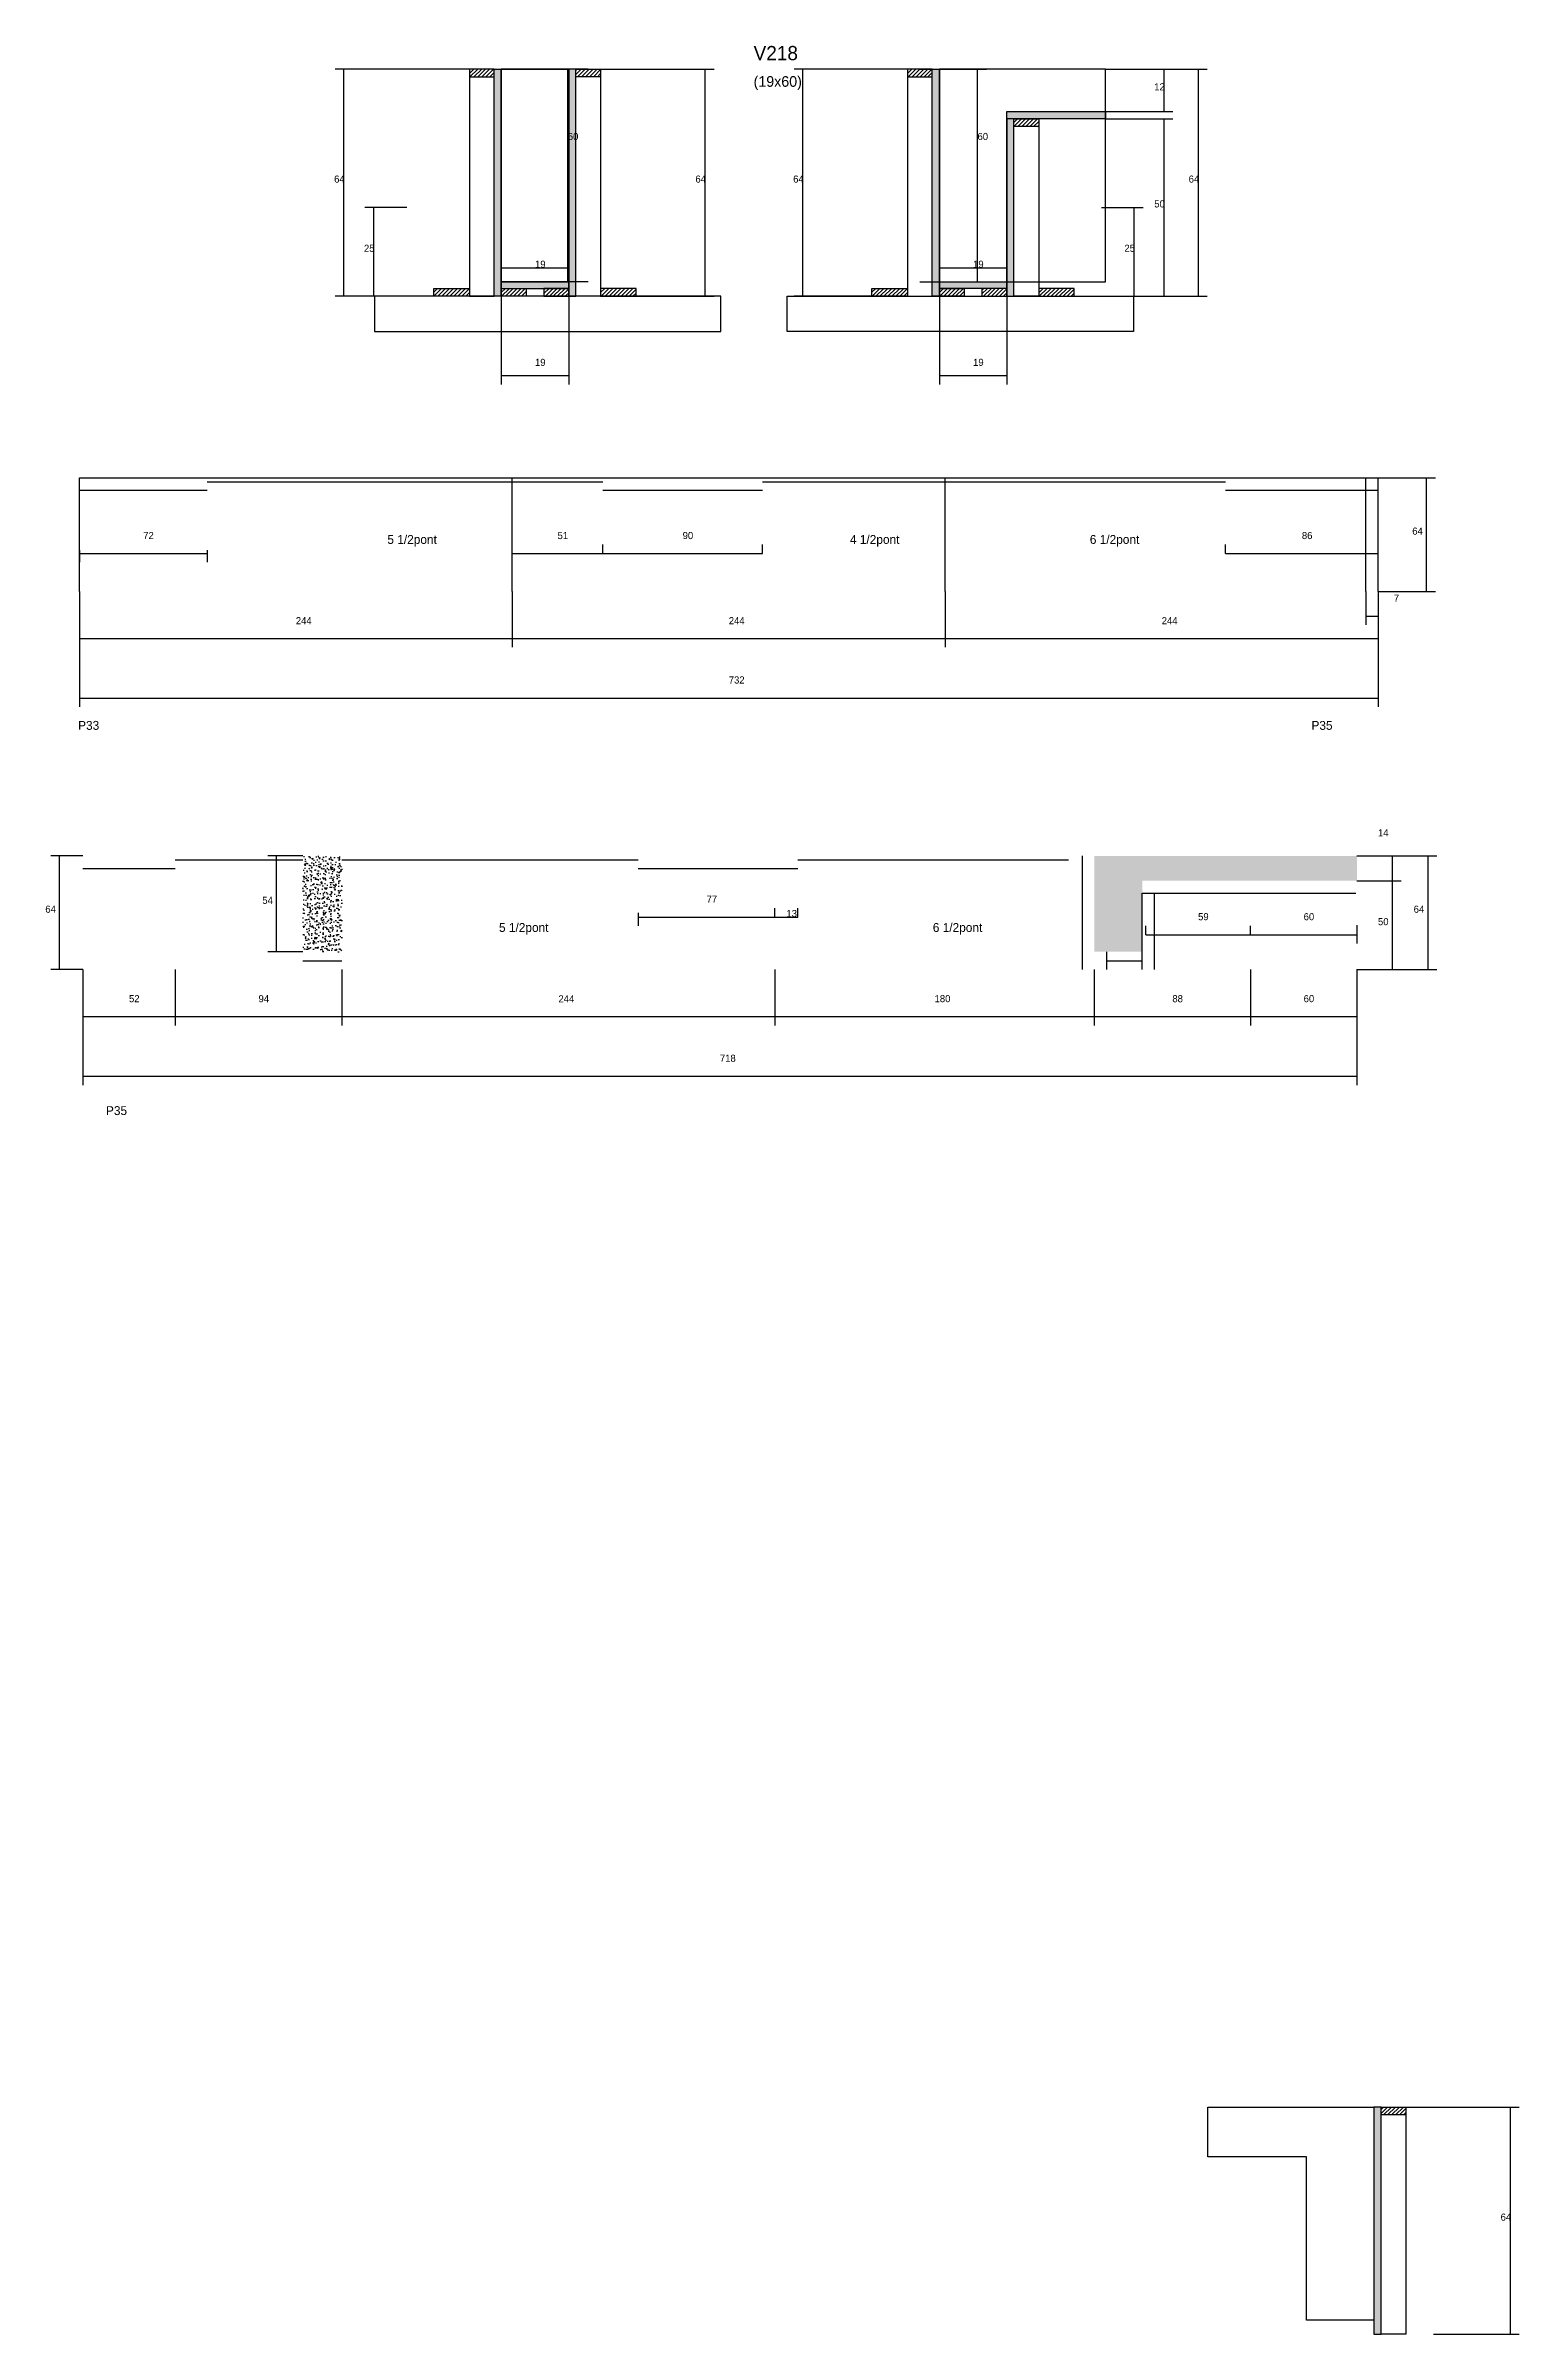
# Model space of a CAD drawing. Header units: metres. Extents: x 3015 to 3845, y 5574 to 6863.
import ezdxf

# ---------------------------------------------------------------- set-up
doc = ezdxf.new("R2010")
doc.units = ezdxf.units.M
for name, color, linetype in [('CONCRETO', 251, 'Continuous'), ('COTA', 4, 'Continuous'), ('Cota Seção (2x)', 4, 'Continuous'), ('Hachura', 253, 'Continuous'), ('Madeira', 126, 'Continuous'), ('NOMENCLATURA', 7, 'Continuous'), ('Painéis', 200, 'Continuous'), ('SARR_2.2x7', 40, 'Continuous'), ('SARR_EDITAR', 141, 'Continuous'), ('Texto Seção', 7, 'Continuous')]:
    doc.layers.add(name, color=color, linetype=linetype)

msp = doc.modelspace()

# ---------------------------------------------------------------- hatches: boundary and pattern name
at = {"layer": 'COTA'}
h = msp.add_hatch(dxfattribs=at)
h.set_pattern_fill('AR-CONC', scale=0.03)
h.paths.add_polyline_path([(3181.5, 6352.6), (3181.5, 6406.6), (3181.5, 6406.6), (3159.5, 6406.6), (3159.5, 6406.6), (3159.5, 6352.6), (3159.5, 6352.6), (3181.5, 6352.6)])
h = msp.add_hatch(dxfattribs=at)
h.set_pattern_fill('AR-CONC', scale=0.03)
h.paths.add_polyline_path([(3632.5, 6352.6), (3632.5, 6392.6), (3632.5, 6392.6), (3753.5, 6392.6), (3753.5, 6392.6), (3753.5, 6406.6), (3753.5, 6406.6), (3605.5, 6406.6), (3605.5, 6406.6), (3605.5, 6352.6), (3605.5, 6352.6), (3632.5, 6352.6)])
at = {"layer": 'Hachura'}
h = msp.add_hatch(dxfattribs=at)
h.set_pattern_fill('ANSI31', scale=0.5)
h.paths.add_polyline_path([(3267.3, 6845.7), (3267.3, 6850.1), (3267.3, 6850.1), (3253.3, 6850.1), (3253.3, 6850.1), (3253.3, 6845.7), (3253.3, 6845.7), (3267.3, 6845.7)])
h = msp.add_hatch(color=8, dxfattribs=at)
h.dxf.hatch_style = 1
h.paths.add_polyline_path([(3267.3, 6850.1), (3271.3, 6850.1), (3271.3, 6850.1), (3271.3, 6722.1), (3271.3, 6722.1), (3267.3, 6722.1), (3267.3, 6722.1), (3267.3, 6850.1)])
h = msp.add_hatch(color=8, dxfattribs=at)
h.dxf.hatch_style = 1
h.paths.add_polyline_path([(3313.3, 6850.1), (3309.3, 6850.1), (3309.3, 6850.1), (3309.3, 6722.1), (3309.3, 6722.1), (3313.3, 6722.1), (3313.3, 6722.1), (3313.3, 6850.1)])
h = msp.add_hatch(dxfattribs=at)
h.set_pattern_fill('ANSI31', scale=0.5)
h.paths.add_polyline_path([(3313.3, 6845.7), (3313.3, 6850.1), (3313.3, 6850.1), (3327.3, 6850.1), (3327.3, 6850.1), (3327.3, 6845.7), (3327.3, 6845.7), (3313.3, 6845.7)])
h = msp.add_hatch(dxfattribs=at)
h.set_pattern_fill('ANSI31', scale=0.5)
h.paths.add_polyline_path([(3514.2, 6845.7), (3514.2, 6850.1), (3514.2, 6850.1), (3500.2, 6850.1), (3500.2, 6850.1), (3500.2, 6845.7), (3500.2, 6845.7), (3514.2, 6845.7)])
h = msp.add_hatch(color=8, dxfattribs=at)
h.dxf.hatch_style = 1
h.paths.add_polyline_path([(3514.2, 6850.1), (3518.2, 6850.1), (3518.2, 6850.1), (3518.2, 6722.1), (3518.2, 6722.1), (3514.2, 6722.1), (3514.2, 6722.1), (3514.2, 6850.1)])
h = msp.add_hatch(color=8, dxfattribs=at)
h.dxf.hatch_style = 1
h.paths.add_polyline_path([(3556.2, 6822.1), (3556.2, 6826.1), (3556.2, 6826.1), (3611.8, 6826.1), (3611.8, 6826.1), (3611.8, 6822.1), (3611.8, 6822.1), (3556.2, 6822.1)])
h = msp.add_hatch(color=8, dxfattribs=at)
h.dxf.hatch_style = 1
h.paths.add_polyline_path([(3560.2, 6822.1), (3556.2, 6822.1), (3556.2, 6822.1), (3556.2, 6722.1), (3556.2, 6722.1), (3560.2, 6722.1), (3560.2, 6722.1), (3560.2, 6822.1)])
h = msp.add_hatch(dxfattribs=at)
h.set_pattern_fill('ANSI31', scale=0.5)
h.paths.add_polyline_path([(3560.2, 6817.7), (3560.2, 6822.1), (3560.2, 6822.1), (3574.2, 6822.1), (3574.2, 6822.1), (3574.2, 6817.7), (3574.2, 6817.7), (3560.2, 6817.7)])
h = msp.add_hatch(dxfattribs=at)
h.set_pattern_fill('ANSI31', scale=0.5)
h.paths.add_polyline_path([(3233.3, 6722.1), (3233.3, 6726.5), (3233.3, 6726.5), (3253.3, 6726.5), (3253.3, 6726.5), (3253.3, 6722.1), (3253.3, 6722.1), (3233.3, 6722.1)])
h = msp.add_hatch(color=8, dxfattribs=at)
h.dxf.hatch_style = 1
h.paths.add_polyline_path([(3309.3, 6726.5), (3309.3, 6730.1), (3309.3, 6730.1), (3271.3, 6730.1), (3271.3, 6730.1), (3271.3, 6726.5), (3271.3, 6726.5), (3309.3, 6726.5)])
h = msp.add_hatch(dxfattribs=at)
h.set_pattern_fill('ANSI31', scale=0.5)
h.paths.add_polyline_path([(3271.3, 6722.1), (3271.3, 6726.5), (3271.3, 6726.5), (3285.3, 6726.5), (3285.3, 6726.5), (3285.3, 6722.1), (3285.3, 6722.1), (3271.3, 6722.1)])
h = msp.add_hatch(dxfattribs=at)
h.set_pattern_fill('ANSI31', scale=0.5)
h.paths.add_polyline_path([(3309.3, 6722.1), (3309.3, 6726.5), (3309.3, 6726.5), (3295.3, 6726.5), (3295.3, 6726.5), (3295.3, 6722.1), (3295.3, 6722.1), (3309.3, 6722.1)])
h = msp.add_hatch(dxfattribs=at)
h.set_pattern_fill('ANSI31', scale=0.5)
h.paths.add_polyline_path([(3347.3, 6722.1), (3347.3, 6726.5), (3347.3, 6726.5), (3327.3, 6726.5), (3327.3, 6726.5), (3327.3, 6722.1), (3327.3, 6722.1), (3347.3, 6722.1)])
h = msp.add_hatch(dxfattribs=at)
h.set_pattern_fill('ANSI31', scale=0.5)
h.paths.add_polyline_path([(3480.2, 6722.1), (3480.2, 6726.5), (3480.2, 6726.5), (3500.2, 6726.5), (3500.2, 6726.5), (3500.2, 6722.1), (3500.2, 6722.1), (3480.2, 6722.1)])
h = msp.add_hatch(color=8, dxfattribs=at)
h.dxf.hatch_style = 1
h.paths.add_polyline_path([(3518.2, 6726.5), (3518.2, 6730.1), (3518.2, 6730.1), (3556.2, 6730.1), (3556.2, 6730.1), (3556.2, 6726.5), (3556.2, 6726.5), (3518.2, 6726.5)])
h = msp.add_hatch(dxfattribs=at)
h.set_pattern_fill('ANSI31', scale=0.5)
h.paths.add_polyline_path([(3518.2, 6722.1), (3518.2, 6726.5), (3518.2, 6726.5), (3532.2, 6726.5), (3532.2, 6726.5), (3532.2, 6722.1), (3532.2, 6722.1), (3518.2, 6722.1)])
h = msp.add_hatch(dxfattribs=at)
h.set_pattern_fill('ANSI31', scale=0.5)
h.paths.add_polyline_path([(3556.2, 6722.1), (3556.2, 6726.5), (3556.2, 6726.5), (3542.2, 6726.5), (3542.2, 6726.5), (3542.2, 6722.1), (3542.2, 6722.1), (3556.2, 6722.1)])
h = msp.add_hatch(dxfattribs=at)
h.set_pattern_fill('ANSI31', scale=0.5)
h.paths.add_polyline_path([(3594.2, 6722.1), (3594.2, 6726.5), (3594.2, 6726.5), (3574.2, 6726.5), (3574.2, 6726.5), (3574.2, 6722.1), (3574.2, 6722.1), (3594.2, 6722.1)])
h = msp.add_hatch(color=8, dxfattribs=at)
h.dxf.hatch_style = 1
h.paths.add_polyline_path([(3767.1, 5701.5), (3763.1, 5701.5), (3763.1, 5701.5), (3763.1, 5573.5), (3763.1, 5573.5), (3767.1, 5573.5), (3767.1, 5573.5), (3767.1, 5701.5)])
h = msp.add_hatch(dxfattribs=at)
h.set_pattern_fill('ANSI31', scale=0.5)
h.paths.add_polyline_path([(3767.1, 5697.1), (3767.1, 5701.5), (3767.1, 5701.5), (3781.1, 5701.5), (3781.1, 5701.5), (3781.1, 5697.1), (3781.1, 5697.1), (3767.1, 5697.1)])

# ---------------------------------------------------------------- linework, layer by layer
at = {"layer": 'CONCRETO'}
for points in [[(3271.3, 6850.1), (3271.3, 6850.1), (3309.3, 6850.1), (3309.3, 6822.1), (3309.3, 6822.1), (3309.3, 6730.1), (3271.3, 6730.1), (3271.3, 6850.1)], [(3271.3, 6730.1), (3309.3, 6730.1), (3309.3, 6850.1), (3271.3, 6850.1)], [(3611.8, 6826.1), (3611.8, 6850.1), (3518.2, 6850.1), (3518.2, 6822.1), (3518.2, 6822.1), (3518.2, 6730.1), (3556.2, 6730.1), (3556.2, 6826.1)], [(3518.2, 6730.1), (3611.8, 6730.1), (3611.8, 6850.1), (3518.2, 6850.1)], [(3669.5, 5673.5), (3669.5, 5701.5), (3763.1, 5701.5), (3763.1, 5673.5), (3763.1, 5673.5), (3763.1, 5581.5), (3725.1, 5581.5), (3725.1, 5673.5)]]:
    msp.add_lwpolyline(points, close=True, dxfattribs=at)
at = {"layer": 'COTA'}
for p, q in [((3253.3, 6850.1), (3177.6, 6850.1)), ((3182.6, 6722.1), (3182.6, 6850.1)), ((3327.3, 6850.1), (3391.2, 6850.1)), ((3386.2, 6722.1), (3386.2, 6850.1)), ((3500.2, 6850.1), (3436.3, 6850.1)), ((3441.3, 6722.1), (3441.3, 6850.1)), ((3611.8, 6850.1), (3669.2, 6850.1)), ((3611.8, 6850.1), (3649.8, 6850.1)), ((3644.8, 6826.1), (3644.8, 6850.1)), ((3664.2, 6722.1), (3664.2, 6850.1)), ((3611.8, 6826.1), (3649.8, 6826.1)), ((3611.8, 6822.1), (3649.8, 6822.1)), ((3644.8, 6722.1), (3644.8, 6822.1)), ((3218, 6772), (3194.4, 6772)), ((3199.4, 6722.1), (3199.4, 6772)), ((3609.5, 6772), (3633, 6772)), ((3628, 6722.1), (3628, 6772)), ((3237.7, 6722.1), (3177.6, 6722.1)), ((3218, 6722.1), (3194.4, 6722.1)), ((3271.3, 6722.1), (3271.3, 6672.3)), ((3309.3, 6722.1), (3309.3, 6672.3)), ((3342.9, 6722.1), (3391.2, 6722.1)), ((3484.6, 6722.1), (3436.3, 6722.1)), ((3518.2, 6722.1), (3518.2, 6672.3)), ((3556.2, 6722.1), (3556.2, 6672.3)), ((3589.8, 6722.1), (3669.2, 6722.1)), ((3589.8, 6722.1), (3649.8, 6722.1)), ((3609.5, 6722.1), (3633, 6722.1)), ((3271.3, 6677.3), (3309.3, 6677.3)), ((3518.2, 6677.3), (3556.2, 6677.3)), ((3033.5, 6555.7), (3033.5, 6490.6)), ((3033.5, 6555.7), (3033.5, 6524.2)), ((3277.5, 6555.7), (3277.5, 6524.2)), ((3277.5, 6555.7), (3277.5, 6524.2)), ((3521.5, 6555.7), (3521.5, 6524.2)), ((3521.5, 6555.7), (3521.5, 6524.2)), ((3758.5, 6555.7), (3758.5, 6536.8)), ((3765.5, 6555.7), (3765.5, 6524.2)), ((3765.5, 6555.7), (3765.5, 6490.6)), ((3765.5, 6555.7), (3765.5, 6536.8)), ((3758.5, 6541.8), (3765.5, 6541.8)), ((3033.5, 6529.2), (3277.5, 6529.2)), ((3277.5, 6529.2), (3521.5, 6529.2)), ((3521.5, 6529.2), (3765.5, 6529.2)), ((3033.5, 6495.6), (3765.5, 6495.6)), ((3035.5, 6342.6), (3035.5, 6277.5)), ((3181.5, 6342.6), (3181.5, 6311.1)), ((3425.5, 6342.6), (3425.5, 6311.1)), ((3425.5, 6342.6), (3425.5, 6311.1)), ((3605.5, 6342.6), (3605.5, 6311.1)), ((3605.5, 6342.6), (3605.5, 6311.1)), ((3693.5, 6342.6), (3693.5, 6311.1)), ((3693.5, 6342.6), (3693.5, 6311.1)), ((3753.5, 6342.6), (3753.5, 6311.1)), ((3753.5, 6342.6), (3753.5, 6277.5)), ((3181.5, 6316.1), (3425.5, 6316.1)), ((3425.5, 6316.1), (3605.5, 6316.1)), ((3605.5, 6316.1), (3693.5, 6316.1)), ((3693.5, 6316.1), (3753.5, 6316.1)), ((3035.5, 6282.5), (3753.5, 6282.5)), ((3781.1, 5701.5), (3845, 5701.5)), ((3840, 5573.5), (3840, 5701.5)), ((3796.7, 5573.5), (3845, 5573.5))]:
    msp.add_line(p, q, dxfattribs=at)
at = {"layer": 'Cota Seção (2x)'}
for p, q in [((3320.3, 6850.1), (3303.8, 6850.1)), ((3308.8, 6730.1), (3308.8, 6850.1)), ((3507.2, 6850.1), (3544.7, 6850.1)), ((3539.7, 6730.1), (3539.7, 6850.1)), ((3271.3, 6722.1), (3271.3, 6743.1)), ((3271.3, 6738.1), (3309.3, 6738.1)), ((3309.3, 6722.1), (3309.3, 6743.1)), ((3518.2, 6722.1), (3518.2, 6743.1)), ((3518.2, 6738.1), (3556.2, 6738.1)), ((3556.2, 6722.1), (3556.2, 6743.1)), ((3320.3, 6730.1), (3303.8, 6730.1)), ((3507.2, 6730.1), (3544.7, 6730.1)), ((3765.5, 6619.7), (3797.8, 6619.7)), ((3792.8, 6555.7), (3792.8, 6619.7)), ((3033.5, 6579), (3033.5, 6572.1)), ((3105.5, 6579), (3105.5, 6572.1)), ((3277.5, 6577.1), (3277.5, 6582.1)), ((3328.5, 6577.1), (3328.5, 6582.1)), ((3328.5, 6577.1), (3328.5, 6582.1)), ((3418.5, 6577.1), (3418.5, 6582.1)), ((3679.5, 6577.1), (3679.5, 6582.1)), ((3765.5, 6577.1), (3765.5, 6582.1)), ((3033.5, 6577.1), (3105.5, 6577.1)), ((3277.5, 6577.1), (3328.5, 6577.1)), ((3328.5, 6577.1), (3418.5, 6577.1)), ((3679.5, 6577.1), (3765.5, 6577.1)), ((3765.5, 6555.7), (3797.8, 6555.7)), ((3035.5, 6406.6), (3017.4, 6406.6)), ((3022.4, 6342.6), (3022.4, 6406.6)), ((3159.5, 6406.6), (3139.7, 6406.6)), ((3144.7, 6352.6), (3144.7, 6406.6)), ((3753.5, 6406.6), (3778.5, 6406.6)), ((3753.5, 6406.6), (3798.6, 6406.6)), ((3773.5, 6392.6), (3773.5, 6406.6)), ((3793.6, 6342.6), (3793.6, 6406.6)), ((3753.5, 6392.6), (3778.5, 6392.6)), ((3753.5, 6392.6), (3778.5, 6392.6)), ((3773.5, 6342.6), (3773.5, 6392.6)), ((3348.5, 6374.6), (3348.5, 6367.2)), ((3348.5, 6372.2), (3425.5, 6372.2)), ((3425.5, 6372.2), (3425.5, 6377.2)), ((3425.5, 6372.2), (3425.5, 6377.2)), ((3425.5, 6372.2), (3438.5, 6372.2)), ((3438.5, 6372.2), (3438.5, 6377.2)), ((3634.5, 6362.2), (3634.5, 6367.2)), ((3634.5, 6362.2), (3693.5, 6362.2)), ((3693.5, 6362.2), (3693.5, 6367.2)), ((3693.5, 6362.2), (3693.5, 6367.2)), ((3693.5, 6362.2), (3753.5, 6362.2)), ((3753.5, 6367.6), (3753.5, 6357.2)), ((3159.5, 6352.6), (3139.7, 6352.6)), ((3035.5, 6342.6), (3017.4, 6342.6)), ((3035.5, 6342.6), (3035.5, 6311.1)), ((3087.5, 6342.6), (3087.5, 6311.1)), ((3087.5, 6342.6), (3087.5, 6311.1)), ((3181.5, 6342.6), (3181.5, 6311.1)), ((3753.5, 6342.6), (3778.5, 6342.6)), ((3753.5, 6342.6), (3798.6, 6342.6)), ((3035.5, 6316.1), (3087.5, 6316.1)), ((3087.5, 6316.1), (3181.5, 6316.1))]:
    msp.add_line(p, q, dxfattribs=at)
at = {"layer": 'Madeira'}
for points in [[(3267.3, 6845.7), (3267.3, 6850.1), (3253.3, 6850.1), (3253.3, 6845.7)], [(3267.3, 6850.1), (3253.3, 6850.1), (3253.3, 6722.1), (3267.3, 6722.1)], [(3313.3, 6845.7), (3313.3, 6850.1), (3327.3, 6850.1), (3327.3, 6845.7)], [(3313.3, 6850.1), (3327.3, 6850.1), (3327.3, 6722.1), (3313.3, 6722.1)], [(3514.2, 6845.7), (3514.2, 6850.1), (3500.2, 6850.1), (3500.2, 6845.7)], [(3514.2, 6850.1), (3500.2, 6850.1), (3500.2, 6722.1), (3514.2, 6722.1)], [(3560.2, 6817.7), (3560.2, 6822.1), (3574.2, 6822.1), (3574.2, 6817.7)], [(3560.2, 6822.1), (3574.2, 6822.1), (3574.2, 6722.1), (3560.2, 6722.1)], [(3199.8, 6702.1), (3395, 6702.1), (3395, 6722.1), (3199.8, 6722.1)], [(3233.3, 6722.1), (3233.3, 6726.5), (3253.3, 6726.5), (3253.3, 6722.1)], [(3271.3, 6722.1), (3271.3, 6726.5), (3285.3, 6726.5), (3285.3, 6722.1)], [(3309.3, 6722.1), (3309.3, 6726.5), (3295.3, 6726.5), (3295.3, 6722.1)], [(3347.3, 6722.1), (3347.3, 6726.5), (3327.3, 6726.5), (3327.3, 6722.1)], [(3627.6, 6702.1), (3432.4, 6702.1), (3432.4, 6722.1), (3627.6, 6722.1)], [(3480.2, 6722.1), (3480.2, 6726.5), (3500.2, 6726.5), (3500.2, 6722.1)], [(3518.2, 6722.1), (3518.2, 6726.5), (3532.2, 6726.5), (3532.2, 6722.1)], [(3556.2, 6722.1), (3556.2, 6726.5), (3542.2, 6726.5), (3542.2, 6722.1)], [(3594.2, 6722.1), (3594.2, 6726.5), (3574.2, 6726.5), (3574.2, 6722.1)], [(3767.1, 5697.1), (3767.1, 5701.5), (3781.1, 5701.5), (3781.1, 5697.1)], [(3767.1, 5701.5), (3781.1, 5701.5), (3781.1, 5573.5), (3767.1, 5573.5)]]:
    msp.add_lwpolyline(points, close=True, dxfattribs=at)
at = {"layer": 'Painéis'}
for p, q in [((3271.3, 6722.1), (3271.3, 6850.1)), ((3309.3, 6722.1), (3309.3, 6850.1)), ((3518.2, 6722.1), (3518.2, 6850.1)), ((3556.2, 6826.1), (3611.8, 6826.1)), ((3556.2, 6822.1), (3556.2, 6826.1)), ((3611.8, 6822.1), (3611.8, 6826.1)), ((3556.2, 6722.1), (3556.2, 6822.1)), ((3271.3, 6730.1), (3309.3, 6730.1)), ((3271.3, 6726.5), (3271.3, 6730.1)), ((3309.3, 6726.5), (3309.3, 6730.1)), ((3518.2, 6730.1), (3556.2, 6730.1)), ((3518.2, 6726.5), (3518.2, 6730.1)), ((3556.2, 6726.5), (3556.2, 6730.1)), ((3033.5, 6619.7), (3765.5, 6619.7)), ((3033.5, 6555.7), (3033.5, 6619.7)), ((3277.5, 6555.7), (3277.5, 6619.7)), ((3521.5, 6555.7), (3521.5, 6619.7)), ((3765.5, 6555.7), (3765.5, 6619.7))]:
    msp.add_line(p, q, dxfattribs=at)
for points in [[(3267.3, 6850.1), (3271.3, 6850.1), (3271.3, 6722.1), (3267.3, 6722.1)], [(3313.3, 6850.1), (3309.3, 6850.1), (3309.3, 6722.1), (3313.3, 6722.1)], [(3514.2, 6850.1), (3518.2, 6850.1), (3518.2, 6722.1), (3514.2, 6722.1)], [(3556.2, 6822.1), (3556.2, 6826.1), (3611.8, 6826.1), (3611.8, 6822.1)], [(3560.2, 6822.1), (3556.2, 6822.1), (3556.2, 6722.1), (3560.2, 6722.1)], [(3309.3, 6726.5), (3309.3, 6730.1), (3271.3, 6730.1), (3271.3, 6726.5)], [(3518.2, 6726.5), (3518.2, 6730.1), (3556.2, 6730.1), (3556.2, 6726.5)], [(3767.1, 5701.5), (3763.1, 5701.5), (3763.1, 5573.5), (3767.1, 5573.5)]]:
    msp.add_lwpolyline(points, close=True, dxfattribs=at)
at = {"layer": 'SARR_2.2x7'}
for p, q in [((3105.5, 6617.5), (3277.5, 6617.5)), ((3277.5, 6617.5), (3328.5, 6617.5)), ((3418.5, 6617.5), (3521.5, 6617.5)), ((3521.5, 6617.5), (3679.5, 6617.5)), ((3758.5, 6555.7), (3758.5, 6619.7)), ((3033.5, 6612.7), (3105.5, 6612.7)), ((3328.5, 6612.7), (3418.5, 6612.7)), ((3679.5, 6612.7), (3765.5, 6612.7)), ((3035.5, 6399.6), (3087.5, 6399.6)), ((3087.5, 6404.4), (3159.5, 6404.4)), ((3181.5, 6404.4), (3348.5, 6404.4)), ((3348.5, 6399.6), (3438.5, 6399.6)), ((3438.5, 6404.4), (3590.9, 6404.4)), ((3598.9, 6342.6), (3598.9, 6406.6)), ((3632.5, 6385.6), (3693, 6385.6)), ((3632.5, 6342.6), (3632.5, 6385.6)), ((3639.5, 6342.6), (3639.5, 6385.6)), ((3693, 6385.6), (3753, 6385.6)), ((3612.5, 6342.6), (3612.5, 6352.6)), ((3612.5, 6347.6), (3632.5, 6347.6))]:
    msp.add_line(p, q, dxfattribs=at)
at = {"layer": 'SARR_EDITAR'}
msp.add_line((3159.5, 6347.6), (3181.5, 6347.6), dxfattribs=at)

# ---------------------------------------------------------------- texts
at = {"layer": 'COTA'}
for s, p in [('12', (3639.3, 6838.1)), ('64', (3177.1, 6786.1)), ('64', (3380.7, 6786.1)), ('64', (3435.8, 6786.1)), ('64', (3658.7, 6786.1)), ('50', (3639.3, 6772.1)), ('25', (3193.9, 6747.1)), ('25', (3622.5, 6747.1)), ('19', (3290.3, 6682.8)), ('19', (3537.2, 6682.8)), ('7', (3774.3, 6549.9)), ('244', (3155.5, 6537.2)), ('244', (3399.5, 6537.2)), ('244', (3643.5, 6537.2)), ('732', (3399.5, 6503.8)), ('244', (3303.5, 6324.1)), ('180', (3515.5, 6324.2)), ('88', (3649.5, 6324.2)), ('60', (3723.5, 6324.2)), ('718', (3394.5, 6290.6)), ('64', (3834.5, 5637.5))]:
    msp.add_text(s, height=4, dxfattribs=at).set_placement(p)
at = {"layer": 'Cota Seção (2x)'}
for s, p in [('60', (3308.8, 6810.1)), ('60', (3539.7, 6810.1)), ('19', (3290.3, 6738.1)), ('19', (3537.2, 6738.1)), ('64', (3784.7, 6587.7)), ('72', (3069.5, 6585.2)), ('51', (3303, 6585.2)), ('90', (3373.5, 6585.2)), ('86', (3722.5, 6585.2)), ('14', (3765.4, 6417.7)), ('77', (3387, 6380.3)), ('64', (3014.3, 6374.6)), ('54', (3136.6, 6379.6)), ('13', (3432, 6372.2)), ('59', (3664, 6370.4)), ('60', (3723.5, 6370.4)), ('50', (3765.4, 6367.6)), ('64', (3785.5, 6374.6)), ('52', (3061.5, 6324.2)), ('94', (3134.5, 6324.2))]:
    msp.add_text(s, height=4, dxfattribs=at).set_placement(p)
at = {"layer": 'NOMENCLATURA'}
for s, p in [('5 1/2pont', (3207.1, 6582.5)), ('4 1/2pont', (3467.8, 6582.5)), ('6 1/2pont', (3603, 6582.5)), ('P33', (3032.8, 6477.7)), ('P35', (3727.9, 6477.7)), ('5 1/2pont', (3270, 6363.8)), ('6 1/2pont', (3514.5, 6363.8)), ('P35', (3048.5, 6260.6))]:
    msp.add_text(s, height=5, dxfattribs=at).set_placement(p)
at = {"layer": 'Texto Seção'}
for s, height, p in [('V218', 8, (3413.5, 6855.1)), ('(19x60)', 6, (3413.5, 6840.1))]:
    msp.add_text(s, height=height, dxfattribs=at).set_placement(p)

doc.saveas('drawing.dxf')
